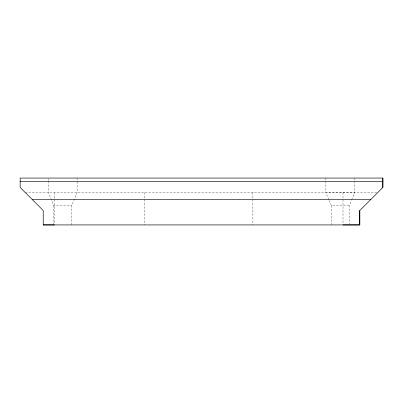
<?xml version="1.0" encoding="UTF-8"?>
<svg xmlns="http://www.w3.org/2000/svg" width="403" height="403" viewBox="0 0 403 403"><rect width="100%" height="100%" fill="white"/><g stroke="black" fill="none" stroke-linecap="round" stroke-linejoin="round"><path stroke-width="0.3" stroke-dasharray="2.02 1.51" d="M71.709 224.924L71.709 205.454L77.119 192.478L77.114 181.194M349.32 224.939L349.32 205.53L351.436 200.452M351.673 199.888L354.731 192.548L325.886 192.548L328.944 199.888M25.193 192.473L376.548 192.493M48.274 181.194L48.274 192.473L53.68 205.454L71.709 205.454M329.18 200.452L331.296 205.53L349.32 205.53M354.731 178.061L354.731 180.569M354.731 181.194L354.731 192.478M343.008 192.488L343.008 224.939M331.296 205.53L331.296 224.939M325.886 178.061L325.886 180.569M325.886 181.194L325.886 192.478M252.877 192.488L252.877 224.934M144.717 192.483L144.717 224.934M77.114 178.061L77.114 180.564M54.581 192.483L54.581 224.305M53.68 205.454L53.685 224.924M48.274 178.685L48.274 180.564"/><path stroke-width="0.6" d="M54.581 224.929L43.227 224.924L43.227 210.502L20.15 187.43L20.15 178.061L382.85 178.061L382.85 187.43L359.773 210.507L359.773 224.924L343.008 224.939M20.15 181.662L382.85 181.667M32.406 199.686L370.594 199.686M43.227 224.924L359.773 224.924L359.773 210.507M382.85 178.061L382.85 187.43"/></g></svg>
